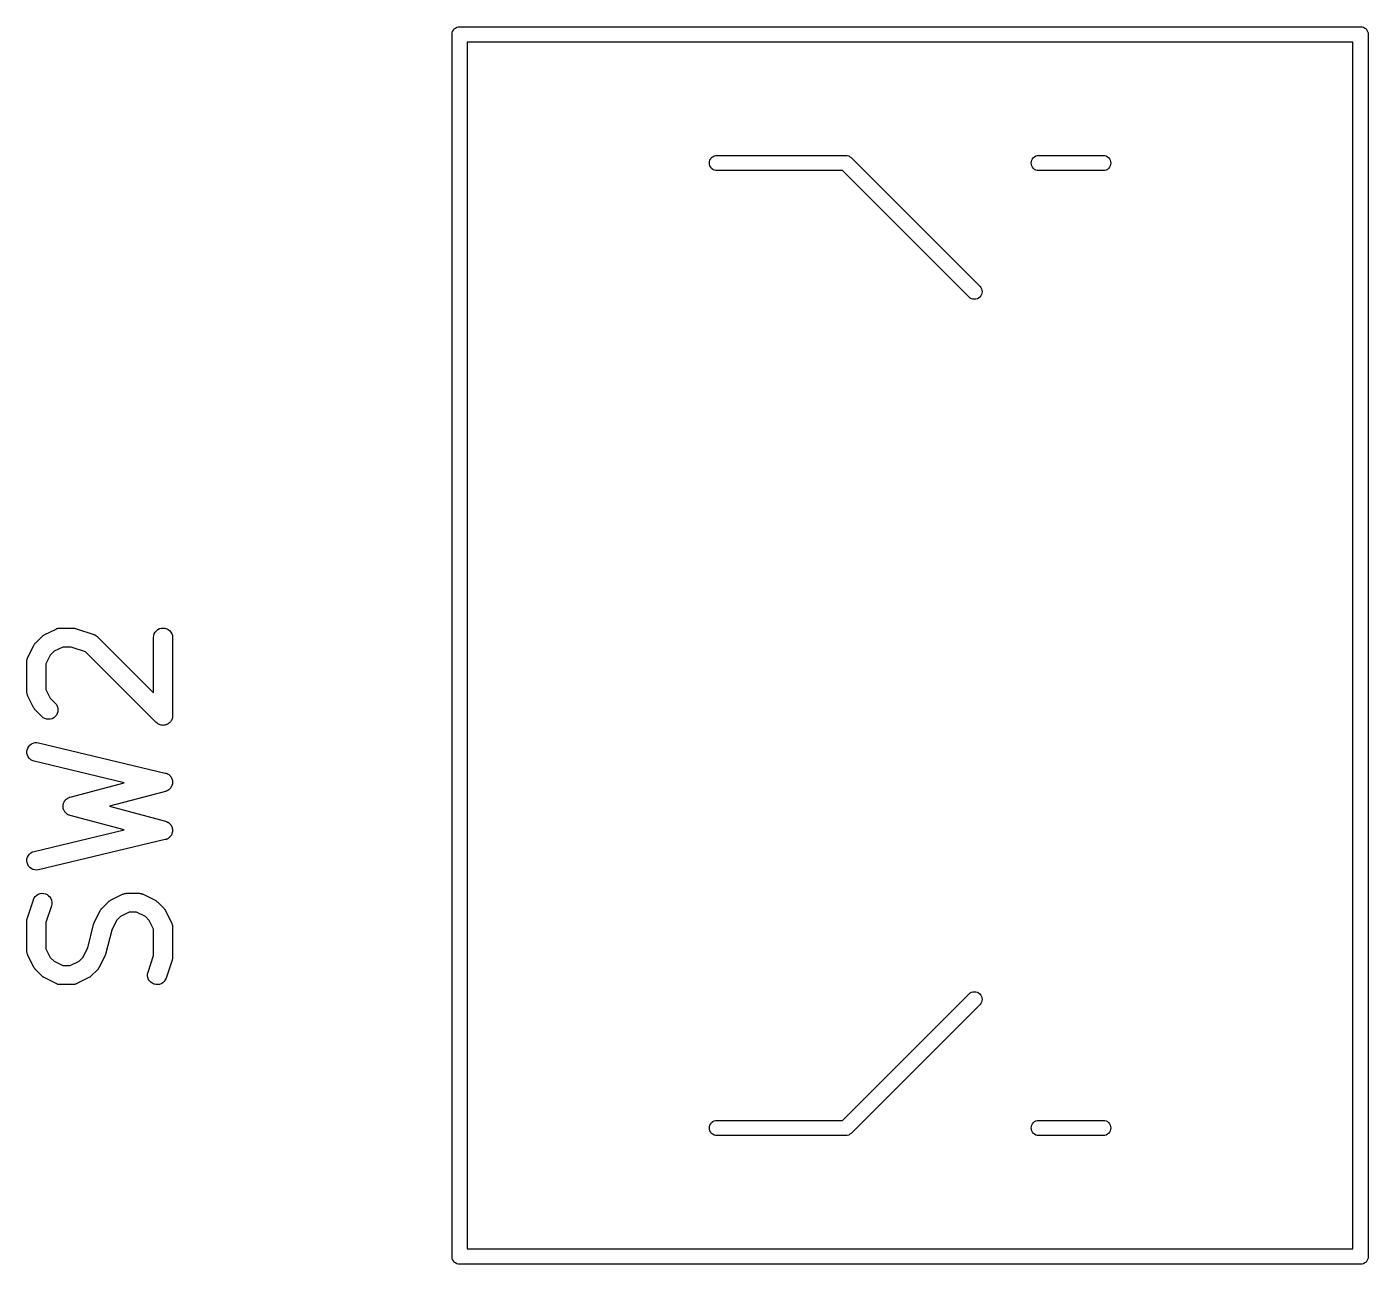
# Model space of a CAD drawing. Extents: x 27 to 173, y -137 to -67.
# Drawn here: x 138.44 to 149.03, y -136.84 to -127.07 of the extents above; entities that cross this region are included whole.
import ezdxf

# ---------------------------------------------------------------- set-up
doc = ezdxf.new("R2010")
doc.units = 0
doc.layers.add('BLACK', color=7, linetype='CONTINUOUS')

msp = doc.modelspace()

# ---------------------------------------------------------------- linework, layer by layer
at = {"layer": 'BLACK', "linetype": 'CONTINUOUS'}
for p, q in [((141.847, -127.068), (141.856, -127.067)), ((141.856, -127.067), (141.859, -127.067)), ((141.859, -127.067), (141.862, -127.067)), ((141.862, -127.067), (148.968, -127.067)), ((148.968, -127.067), (148.971, -127.067)), ((148.971, -127.067), (148.974, -127.067)), ((148.974, -127.067), (148.983, -127.068)), ((141.799, -127.127), (141.8, -127.115)), ((141.799, -127.13), (141.799, -127.127)), ((141.799, -136.776), (141.799, -127.13)), ((141.8, -127.115), (141.803, -127.104)), ((141.803, -127.104), (141.809, -127.094)), ((141.809, -127.094), (141.816, -127.084)), ((141.816, -127.084), (141.826, -127.077)), ((141.826, -127.077), (141.836, -127.071)), ((141.836, -127.071), (141.847, -127.068)), ((148.983, -127.068), (148.994, -127.071)), ((148.994, -127.071), (149.004, -127.077)), ((149.004, -127.077), (149.014, -127.084)), ((149.014, -127.084), (149.021, -127.094)), ((149.021, -127.094), (149.027, -127.104)), ((149.027, -127.104), (149.03, -127.115)), ((149.03, -127.115), (149.031, -127.127)), ((149.031, -127.127), (149.031, -127.13)), ((149.031, -127.13), (149.031, -136.776)), ((141.919, -127.187), (141.919, -136.719)), ((148.911, -127.187), (141.919, -127.187)), ((148.911, -136.719), (148.911, -127.187)), ((143.832, -128.131), (143.835, -128.12)), ((143.835, -128.12), (143.841, -128.11)), ((143.841, -128.11), (143.848, -128.1)), ((143.848, -128.1), (143.858, -128.093)), ((143.858, -128.093), (143.868, -128.087)), ((143.868, -128.087), (143.879, -128.084)), ((143.879, -128.084), (143.888, -128.083)), ((143.888, -128.083), (144.904, -128.083)), ((144.904, -128.083), (144.907, -128.083)), ((144.907, -128.083), (144.91, -128.083)), ((144.91, -128.083), (144.91, -128.083)), ((144.91, -128.083), (144.919, -128.084)), ((144.919, -128.084), (144.93, -128.087)), ((144.93, -128.087), (144.94, -128.093)), ((144.94, -128.093), (144.95, -128.1)), ((144.95, -128.1), (144.952, -128.103)), ((144.952, -128.103), (145.968, -129.119)), ((146.372, -128.131), (146.375, -128.12)), ((146.375, -128.12), (146.381, -128.11)), ((146.381, -128.11), (146.388, -128.1)), ((146.388, -128.1), (146.398, -128.093)), ((146.398, -128.093), (146.408, -128.087)), ((146.408, -128.087), (146.419, -128.084)), ((146.419, -128.084), (146.428, -128.083)), ((146.428, -128.083), (146.942, -128.083)), ((146.942, -128.083), (146.951, -128.084)), ((146.951, -128.084), (146.962, -128.087)), ((146.962, -128.087), (146.972, -128.093)), ((146.972, -128.093), (146.982, -128.1)), ((146.982, -128.1), (146.989, -128.11)), ((146.989, -128.11), (146.995, -128.12)), ((146.995, -128.12), (146.998, -128.131)), ((143.831, -128.143), (143.832, -128.131)), ((143.832, -128.155), (143.831, -128.143)), ((143.835, -128.166), (143.832, -128.155)), ((143.841, -128.176), (143.835, -128.166)), ((143.848, -128.186), (143.841, -128.176)), ((143.858, -128.193), (143.848, -128.186)), ((143.868, -128.199), (143.858, -128.193)), ((143.879, -128.202), (143.868, -128.199)), ((143.888, -128.203), (143.879, -128.202)), ((144.882, -128.203), (143.888, -128.203)), ((145.883, -129.204), (144.882, -128.203)), ((146.371, -128.143), (146.372, -128.131)), ((146.372, -128.155), (146.371, -128.143)), ((146.375, -128.166), (146.372, -128.155)), ((146.381, -128.176), (146.375, -128.166)), ((146.388, -128.186), (146.381, -128.176)), ((146.398, -128.193), (146.388, -128.186)), ((146.408, -128.199), (146.398, -128.193)), ((146.419, -128.202), (146.408, -128.199)), ((146.428, -128.203), (146.419, -128.202)), ((146.942, -128.203), (146.428, -128.203)), ((146.951, -128.202), (146.942, -128.203)), ((146.962, -128.199), (146.951, -128.202)), ((146.972, -128.193), (146.962, -128.199)), ((146.982, -128.186), (146.972, -128.193)), ((146.989, -128.176), (146.982, -128.186)), ((146.995, -128.166), (146.989, -128.176)), ((146.998, -128.155), (146.995, -128.166)), ((146.998, -128.131), (146.999, -128.143)), ((146.999, -128.143), (146.998, -128.155)), ((145.968, -129.119), (145.973, -129.126)), ((145.973, -129.126), (145.979, -129.136)), ((145.979, -129.182), (145.973, -129.192)), ((145.979, -129.136), (145.982, -129.147)), ((145.982, -129.171), (145.979, -129.182)), ((145.982, -129.147), (145.983, -129.159)), ((145.983, -129.159), (145.982, -129.171)), ((145.89, -129.209), (145.883, -129.204)), ((145.9, -129.215), (145.89, -129.209)), ((145.911, -129.218), (145.9, -129.215)), ((145.923, -129.219), (145.911, -129.218)), ((145.935, -129.218), (145.923, -129.219)), ((145.946, -129.215), (145.935, -129.218)), ((145.956, -129.209), (145.946, -129.215)), ((145.966, -129.202), (145.956, -129.209)), ((145.973, -129.192), (145.966, -129.202)), ((138.579, -131.87), (138.674, -131.823)), ((138.674, -131.823), (138.675, -131.822)), ((138.675, -131.822), (138.677, -131.821)), ((138.677, -131.821), (138.679, -131.82)), ((138.679, -131.82), (138.684, -131.819)), ((138.684, -131.819), (138.689, -131.817)), ((138.689, -131.817), (138.691, -131.817)), ((138.691, -131.817), (138.693, -131.816)), ((138.693, -131.816), (138.698, -131.816)), ((138.698, -131.816), (138.703, -131.815)), ((138.703, -131.815), (138.706, -131.815)), ((138.706, -131.815), (138.708, -131.815)), ((138.708, -131.815), (138.803, -131.815)), ((138.803, -131.815), (138.804, -131.815)), ((138.804, -131.815), (138.808, -131.815)), ((138.808, -131.815), (138.813, -131.815)), ((138.813, -131.815), (138.816, -131.816)), ((138.816, -131.816), (138.819, -131.816)), ((138.819, -131.816), (138.823, -131.818)), ((138.823, -131.818), (138.827, -131.819)), ((138.827, -131.819), (138.97, -131.866)), ((139.465, -131.836), (139.476, -131.827)), ((139.476, -131.827), (139.489, -131.82)), ((139.489, -131.82), (139.503, -131.816)), ((139.503, -131.816), (139.518, -131.815)), ((139.518, -131.815), (139.532, -131.816)), ((139.532, -131.816), (139.546, -131.821)), ((139.546, -131.821), (139.559, -131.827)), ((139.559, -131.827), (139.571, -131.837)), ((138.505, -131.941), (138.506, -131.938)), ((138.506, -131.938), (138.509, -131.935)), ((138.509, -131.935), (138.512, -131.932)), ((138.512, -131.932), (138.56, -131.884)), ((138.56, -131.884), (138.564, -131.881)), ((138.56, -131.884), (138.56, -131.884)), ((138.564, -131.881), (138.567, -131.878)), ((138.567, -131.878), (138.569, -131.876)), ((138.569, -131.876), (138.572, -131.874)), ((138.572, -131.874), (138.576, -131.872)), ((138.576, -131.872), (138.579, -131.87)), ((138.97, -131.866), (138.971, -131.866)), ((138.971, -131.866), (138.973, -131.867)), ((138.973, -131.867), (138.975, -131.868)), ((138.975, -131.868), (138.979, -131.87)), ((138.979, -131.87), (138.984, -131.873)), ((138.984, -131.873), (138.986, -131.874)), ((138.986, -131.874), (138.988, -131.875)), ((138.988, -131.875), (138.992, -131.878)), ((138.992, -131.878), (138.996, -131.881)), ((138.996, -131.881), (138.997, -131.883)), ((138.997, -131.883), (138.999, -131.884)), ((138.999, -131.884), (139.442, -132.328)), ((139.442, -131.889), (139.444, -131.874)), ((139.442, -131.89), (139.442, -131.889)), ((139.442, -132.328), (139.442, -131.89)), ((139.444, -131.874), (139.448, -131.86)), ((139.448, -131.86), (139.455, -131.847)), ((139.455, -131.847), (139.465, -131.836)), ((139.571, -131.837), (139.58, -131.848)), ((139.58, -131.848), (139.587, -131.861)), ((139.587, -131.861), (139.591, -131.875)), ((139.591, -131.875), (139.592, -131.89)), ((139.592, -131.89), (139.592, -132.509)), ((138.45, -132.047), (138.498, -131.951)), ((138.498, -131.95), (138.501, -131.947)), ((138.498, -131.951), (138.498, -131.95)), ((138.501, -131.947), (138.503, -131.943)), ((138.503, -131.943), (138.505, -131.941)), ((138.627, -132.029), (138.592, -132.098)), ((138.657, -131.999), (138.627, -132.029)), ((138.726, -131.965), (138.657, -131.999)), ((138.791, -131.965), (138.726, -131.965)), ((138.905, -132.003), (138.791, -131.965)), ((139.464, -132.562), (138.905, -132.003)), ((138.442, -132.079), (138.443, -132.077)), ((138.442, -132.08), (138.442, -132.079)), ((138.442, -132.318), (138.442, -132.08)), ((138.443, -132.07), (138.444, -132.065)), ((138.443, -132.075), (138.443, -132.07)), ((138.443, -132.077), (138.443, -132.075)), ((138.444, -132.065), (138.445, -132.062)), ((138.445, -132.06), (138.447, -132.055)), ((138.445, -132.062), (138.445, -132.06)), ((138.447, -132.055), (138.448, -132.051)), ((138.448, -132.051), (138.45, -132.049)), ((138.45, -132.049), (138.45, -132.047)), ((138.592, -132.098), (138.592, -132.301)), ((138.443, -132.32), (138.442, -132.318)), ((138.443, -132.323), (138.443, -132.32)), ((138.443, -132.328), (138.443, -132.323)), ((138.444, -132.333), (138.443, -132.328)), ((138.444, -132.335), (138.444, -132.333)), ((138.445, -132.337), (138.444, -132.335)), ((138.447, -132.342), (138.445, -132.337)), ((138.448, -132.347), (138.447, -132.342)), ((138.449, -132.349), (138.448, -132.347)), ((138.45, -132.351), (138.449, -132.349)), ((138.45, -132.352), (138.45, -132.351)), ((138.498, -132.447), (138.45, -132.352)), ((138.592, -132.301), (138.627, -132.369)), ((138.5, -132.451), (138.498, -132.447)), ((138.502, -132.454), (138.5, -132.451)), ((138.504, -132.457), (138.502, -132.454)), ((138.506, -132.459), (138.504, -132.457)), ((138.509, -132.462), (138.506, -132.459)), ((138.511, -132.466), (138.509, -132.462)), ((138.512, -132.467), (138.511, -132.466)), ((138.56, -132.514), (138.512, -132.467)), ((138.627, -132.369), (138.666, -132.408)), ((138.666, -132.408), (138.666, -132.409)), ((138.666, -132.409), (138.676, -132.42)), ((138.676, -132.42), (138.682, -132.433)), ((138.682, -132.433), (138.686, -132.447)), ((138.686, -132.447), (138.688, -132.462)), ((138.688, -132.462), (138.686, -132.476)), ((138.571, -132.523), (138.56, -132.514)), ((138.584, -132.53), (138.571, -132.523)), ((138.598, -132.535), (138.584, -132.53)), ((138.612, -132.536), (138.598, -132.535)), ((138.627, -132.535), (138.612, -132.536)), ((138.641, -132.531), (138.627, -132.535)), ((138.654, -132.524), (138.641, -132.531)), ((138.665, -132.514), (138.654, -132.524)), ((138.675, -132.503), (138.665, -132.514)), ((138.682, -132.49), (138.675, -132.503)), ((138.686, -132.476), (138.682, -132.49)), ((139.47, -132.566), (139.464, -132.562)), ((139.475, -132.571), (139.47, -132.566)), ((139.476, -132.571), (139.475, -132.571)), ((139.482, -132.574), (139.476, -132.571)), ((139.476, -132.571), (139.476, -132.571)), ((139.488, -132.578), (139.482, -132.574)), ((139.558, -132.571), (139.552, -132.575)), ((139.559, -132.571), (139.558, -132.571)), ((139.564, -132.567), (139.559, -132.571)), ((139.559, -132.571), (139.559, -132.571)), ((139.57, -132.562), (139.564, -132.567)), ((139.575, -132.557), (139.57, -132.562)), ((139.57, -132.562), (139.57, -132.562)), ((139.57, -132.562), (139.57, -132.562)), ((139.579, -132.551), (139.575, -132.557)), ((139.583, -132.545), (139.579, -132.551)), ((139.579, -132.551), (139.579, -132.551)), ((139.579, -132.551), (139.579, -132.551)), ((139.586, -132.538), (139.583, -132.545)), ((139.589, -132.531), (139.586, -132.538)), ((139.586, -132.538), (139.586, -132.538)), ((139.586, -132.538), (139.586, -132.538)), ((139.591, -132.524), (139.589, -132.531)), ((139.592, -132.517), (139.591, -132.524)), ((139.591, -132.524), (139.591, -132.524)), ((139.591, -132.524), (139.591, -132.524)), ((139.592, -132.509), (139.592, -132.509)), ((139.592, -132.509), (139.592, -132.509)), ((139.592, -132.509), (139.592, -132.51)), ((139.592, -132.51), (139.592, -132.51)), ((139.592, -132.51), (139.592, -132.517)), ((139.489, -132.578), (139.488, -132.578)), ((139.488, -132.578), (139.488, -132.578)), ((139.495, -132.58), (139.489, -132.578)), ((139.502, -132.582), (139.495, -132.58)), ((139.503, -132.582), (139.502, -132.582)), ((139.502, -132.582), (139.502, -132.582)), ((139.51, -132.583), (139.503, -132.582)), ((139.517, -132.584), (139.51, -132.583)), ((139.524, -132.583), (139.517, -132.584)), ((139.517, -132.584), (139.517, -132.584)), ((139.517, -132.584), (139.517, -132.584)), ((139.531, -132.582), (139.524, -132.583)), ((139.532, -132.582), (139.531, -132.582)), ((139.539, -132.58), (139.532, -132.582)), ((139.532, -132.582), (139.532, -132.582)), ((139.545, -132.578), (139.539, -132.58)), ((139.546, -132.578), (139.545, -132.578)), ((139.552, -132.575), (139.546, -132.578)), ((139.546, -132.578), (139.546, -132.578)), ((138.442, -132.791), (138.445, -132.777)), ((138.445, -132.777), (138.449, -132.763)), ((138.449, -132.763), (138.457, -132.75)), ((138.457, -132.75), (138.467, -132.739)), ((138.467, -132.739), (138.478, -132.73)), ((138.478, -132.73), (138.491, -132.724)), ((138.491, -132.724), (138.506, -132.72)), ((138.506, -132.72), (138.52, -132.719)), ((138.52, -132.719), (138.535, -132.721)), ((138.535, -132.721), (139.535, -132.96)), ((138.443, -132.806), (138.442, -132.791)), ((138.447, -132.82), (138.443, -132.806)), ((138.453, -132.833), (138.447, -132.82)), ((138.462, -132.845), (138.453, -132.833)), ((138.473, -132.855), (138.462, -132.845)), ((138.485, -132.862), (138.473, -132.855)), ((138.499, -132.867), (138.485, -132.862)), ((138.5, -132.867), (138.499, -132.867)), ((139.211, -133.037), (138.5, -132.867)), ((139.535, -132.96), (139.536, -132.96)), ((139.536, -132.96), (139.539, -132.961)), ((139.539, -132.961), (139.542, -132.962)), ((139.542, -132.962), (139.546, -132.963)), ((139.546, -132.963), (139.55, -132.965)), ((139.55, -132.965), (139.553, -132.967)), ((139.553, -132.967), (139.556, -132.968)), ((139.556, -132.968), (139.559, -132.97)), ((139.559, -132.97), (139.562, -132.972)), ((139.562, -132.972), (139.565, -132.975)), ((139.565, -132.975), (139.567, -132.977)), ((139.567, -132.977), (139.57, -132.98)), ((139.57, -132.98), (139.573, -132.982)), ((139.573, -132.982), (139.575, -132.985)), ((139.575, -132.985), (139.577, -132.987)), ((139.577, -132.987), (139.579, -132.991)), ((139.579, -132.991), (139.582, -132.994)), ((139.582, -132.994), (139.583, -132.997)), ((139.583, -132.997), (139.585, -133)), ((138.784, -133.151), (139.211, -133.037)), ((139.543, -133.103), (139.54, -133.104)), ((139.547, -133.101), (139.543, -133.103)), ((139.55, -133.1), (139.547, -133.101)), ((139.553, -133.098), (139.55, -133.1)), ((139.556, -133.097), (139.553, -133.098)), ((139.56, -133.094), (139.556, -133.097)), ((139.563, -133.092), (139.56, -133.094)), ((139.565, -133.09), (139.563, -133.092)), ((139.568, -133.088), (139.565, -133.09)), ((139.571, -133.085), (139.568, -133.088)), ((139.574, -133.082), (139.571, -133.085)), ((139.576, -133.079), (139.574, -133.082)), ((139.578, -133.077), (139.576, -133.079)), ((139.58, -133.073), (139.578, -133.077)), ((139.582, -133.07), (139.58, -133.073)), ((139.584, -133.067), (139.582, -133.07)), ((139.585, -133.064), (139.584, -133.067)), ((139.585, -133), (139.586, -133.004)), ((139.587, -133.061), (139.585, -133.064)), ((139.586, -133.004), (139.588, -133.007)), ((139.588, -133.057), (139.587, -133.061)), ((139.588, -133.007), (139.589, -133.01)), ((139.589, -133.054), (139.588, -133.057)), ((139.589, -133.01), (139.59, -133.014)), ((139.59, -133.05), (139.589, -133.054)), ((139.59, -133.014), (139.591, -133.018)), ((139.591, -133.047), (139.59, -133.05)), ((139.591, -133.018), (139.592, -133.021)), ((139.592, -133.043), (139.591, -133.047)), ((139.592, -133.021), (139.592, -133.025)), ((139.592, -133.025), (139.592, -133.028)), ((139.592, -133.028), (139.592, -133.032)), ((139.592, -133.032), (139.592, -133.036)), ((139.592, -133.036), (139.592, -133.039)), ((139.592, -133.039), (139.592, -133.043)), ((138.729, -133.213), (138.73, -133.208)), ((138.73, -133.208), (138.731, -133.203)), ((138.731, -133.203), (138.732, -133.201)), ((138.732, -133.198), (138.734, -133.194)), ((138.732, -133.201), (138.732, -133.198)), ((138.734, -133.194), (138.736, -133.189)), ((138.736, -133.189), (138.737, -133.187)), ((138.737, -133.187), (138.738, -133.185)), ((138.738, -133.185), (138.741, -133.181)), ((138.741, -133.181), (138.744, -133.177)), ((138.744, -133.177), (138.745, -133.175)), ((138.745, -133.175), (138.747, -133.173)), ((138.747, -133.173), (138.75, -133.17)), ((138.75, -133.17), (138.754, -133.166)), ((138.754, -133.166), (138.756, -133.165)), ((138.756, -133.165), (138.758, -133.163)), ((138.758, -133.163), (138.762, -133.161)), ((138.762, -133.161), (138.766, -133.158)), ((138.766, -133.158), (138.768, -133.157)), ((138.768, -133.157), (138.77, -133.156)), ((138.77, -133.156), (138.775, -133.154)), ((138.775, -133.154), (138.779, -133.152)), ((138.779, -133.152), (138.781, -133.151)), ((138.781, -133.151), (138.784, -133.151)), ((139.537, -133.105), (139.094, -133.223)), ((139.54, -133.104), (139.537, -133.105)), ((138.728, -133.218), (138.729, -133.215)), ((138.728, -133.222), (138.728, -133.218)), ((138.728, -133.227), (138.728, -133.222)), ((138.729, -133.23), (138.728, -133.227)), ((138.729, -133.215), (138.729, -133.213)), ((138.729, -133.232), (138.729, -133.23)), ((138.73, -133.237), (138.729, -133.232)), ((138.73, -133.242), (138.73, -133.237)), ((138.731, -133.244), (138.73, -133.242)), ((138.732, -133.247), (138.731, -133.244)), ((138.734, -133.251), (138.732, -133.247)), ((138.736, -133.256), (138.734, -133.251)), ((138.737, -133.258), (138.736, -133.256)), ((138.738, -133.26), (138.737, -133.258)), ((138.741, -133.264), (138.738, -133.26)), ((138.743, -133.268), (138.741, -133.264)), ((138.745, -133.27), (138.743, -133.268)), ((138.746, -133.272), (138.745, -133.27)), ((138.75, -133.275), (138.746, -133.272)), ((138.753, -133.279), (138.75, -133.275)), ((138.755, -133.28), (138.753, -133.279)), ((138.757, -133.282), (138.755, -133.28)), ((138.761, -133.285), (138.757, -133.282)), ((138.765, -133.288), (138.761, -133.285)), ((138.767, -133.289), (138.765, -133.288)), ((138.769, -133.29), (138.767, -133.289)), ((138.774, -133.292), (138.769, -133.29)), ((138.778, -133.294), (138.774, -133.292)), ((138.78, -133.294), (138.778, -133.294)), ((138.783, -133.295), (138.78, -133.294)), ((138.784, -133.295), (138.783, -133.295)), ((139.211, -133.409), (138.784, -133.295)), ((139.094, -133.223), (139.537, -133.341)), ((138.5, -133.579), (139.211, -133.409)), ((139.537, -133.341), (139.538, -133.341)), ((139.538, -133.341), (139.541, -133.343)), ((139.541, -133.343), (139.544, -133.343)), ((139.544, -133.343), (139.548, -133.345)), ((139.548, -133.345), (139.551, -133.347)), ((139.551, -133.347), (139.554, -133.348)), ((139.554, -133.348), (139.557, -133.35)), ((139.557, -133.35), (139.56, -133.352)), ((139.56, -133.352), (139.564, -133.354)), ((139.564, -133.354), (139.566, -133.357)), ((139.566, -133.357), (139.569, -133.359)), ((139.569, -133.359), (139.571, -133.362)), ((139.571, -133.362), (139.574, -133.365)), ((139.574, -133.365), (139.576, -133.367)), ((139.576, -133.367), (139.579, -133.37)), ((139.579, -133.37), (139.58, -133.373)), ((139.58, -133.373), (139.583, -133.377)), ((139.583, -133.377), (139.584, -133.38)), ((139.584, -133.38), (139.586, -133.383)), ((139.586, -133.383), (139.587, -133.386)), ((139.587, -133.386), (139.589, -133.39)), ((139.589, -133.39), (139.589, -133.393)), ((139.589, -133.393), (139.59, -133.397)), ((139.59, -133.397), (139.591, -133.4)), ((139.591, -133.4), (139.592, -133.404)), ((139.592, -133.404), (139.592, -133.408)), ((139.592, -133.408), (139.592, -133.411)), ((139.592, -133.411), (139.592, -133.415)), ((139.592, -133.415), (139.592, -133.419)), ((139.592, -133.419), (139.592, -133.422)), ((139.535, -133.486), (138.535, -133.725)), ((139.538, -133.485), (139.535, -133.486)), ((139.541, -133.485), (139.538, -133.485)), ((139.545, -133.483), (139.541, -133.485)), ((139.549, -133.482), (139.545, -133.483)), ((139.552, -133.48), (139.549, -133.482)), ((139.555, -133.479), (139.552, -133.48)), ((139.558, -133.476), (139.555, -133.479)), ((139.561, -133.474), (139.558, -133.476)), ((139.564, -133.472), (139.561, -133.474)), ((139.567, -133.47), (139.564, -133.472)), ((139.569, -133.467), (139.567, -133.47)), ((139.572, -133.465), (139.569, -133.467)), ((139.574, -133.462), (139.572, -133.465)), ((139.577, -133.459), (139.574, -133.462)), ((139.579, -133.456), (139.577, -133.459)), ((139.581, -133.453), (139.579, -133.456)), ((139.583, -133.45), (139.581, -133.453)), ((139.584, -133.447), (139.583, -133.45)), ((139.586, -133.443), (139.584, -133.447)), ((139.588, -133.44), (139.586, -133.443)), ((139.59, -133.433), (139.588, -133.437)), ((139.588, -133.437), (139.588, -133.44)), ((139.591, -133.426), (139.59, -133.429)), ((139.59, -133.429), (139.59, -133.433)), ((139.592, -133.422), (139.591, -133.426)), ((138.443, -133.639), (138.447, -133.625)), ((138.447, -133.625), (138.454, -133.612)), ((138.454, -133.612), (138.463, -133.6)), ((138.463, -133.6), (138.474, -133.591)), ((138.474, -133.591), (138.486, -133.583)), ((138.486, -133.583), (138.5, -133.579)), ((138.442, -133.654), (138.443, -133.639)), ((138.444, -133.668), (138.442, -133.654)), ((138.449, -133.682), (138.444, -133.668)), ((138.456, -133.695), (138.449, -133.682)), ((138.466, -133.706), (138.456, -133.695)), ((138.477, -133.715), (138.466, -133.706)), ((138.49, -133.722), (138.477, -133.715)), ((138.505, -133.725), (138.49, -133.722)), ((138.519, -133.727), (138.505, -133.725)), ((138.534, -133.725), (138.519, -133.727)), ((138.535, -133.725), (138.534, -133.725)), ((138.494, -133.96), (138.5, -133.947)), ((138.5, -133.947), (138.509, -133.935)), ((138.509, -133.935), (138.52, -133.925)), ((138.52, -133.925), (138.532, -133.917)), ((138.532, -133.917), (138.546, -133.912)), ((138.546, -133.912), (138.56, -133.91)), ((138.56, -133.91), (138.575, -133.911)), ((138.575, -133.911), (138.589, -133.914)), ((138.589, -133.914), (138.603, -133.92)), ((138.603, -133.92), (138.614, -133.929)), ((138.614, -133.929), (138.624, -133.939)), ((138.624, -133.939), (138.632, -133.952)), ((139.103, -133.965), (139.198, -133.918)), ((139.198, -133.918), (139.199, -133.917)), ((139.199, -133.917), (139.201, -133.917)), ((139.201, -133.917), (139.203, -133.916)), ((139.203, -133.916), (139.208, -133.914)), ((139.208, -133.914), (139.213, -133.912)), ((139.213, -133.912), (139.215, -133.912)), ((139.215, -133.912), (139.217, -133.911)), ((139.217, -133.911), (139.222, -133.911)), ((139.222, -133.911), (139.227, -133.91)), ((139.227, -133.91), (139.229, -133.91)), ((139.229, -133.91), (139.232, -133.91)), ((139.232, -133.91), (139.327, -133.91)), ((139.327, -133.91), (139.328, -133.91)), ((139.328, -133.91), (139.33, -133.91)), ((139.33, -133.91), (139.332, -133.91)), ((139.332, -133.91), (139.337, -133.911)), ((139.337, -133.911), (139.342, -133.912)), ((139.342, -133.912), (139.345, -133.912)), ((139.345, -133.912), (139.347, -133.913)), ((139.347, -133.913), (139.352, -133.914)), ((139.352, -133.914), (139.356, -133.916)), ((139.356, -133.916), (139.358, -133.917)), ((139.358, -133.917), (139.36, -133.918)), ((139.36, -133.918), (139.456, -133.965)), ((138.446, -134.104), (138.494, -133.961)), ((138.494, -133.961), (138.494, -133.96)), ((138.636, -134.009), (138.592, -134.14)), ((138.632, -133.952), (138.637, -133.965)), ((138.639, -133.994), (138.636, -134.009)), ((138.637, -133.965), (138.64, -133.98)), ((138.64, -133.98), (138.639, -133.994)), ((138.974, -134.142), (139.022, -134.047)), ((139.022, -134.046), (139.024, -134.042)), ((139.022, -134.047), (139.022, -134.046)), ((139.024, -134.042), (139.026, -134.038)), ((139.026, -134.038), (139.028, -134.036)), ((139.028, -134.036), (139.03, -134.033)), ((139.03, -134.033), (139.033, -134.03)), ((139.033, -134.03), (139.036, -134.027)), ((139.036, -134.027), (139.083, -133.979)), ((139.083, -133.979), (139.084, -133.979)), ((139.084, -133.979), (139.087, -133.976)), ((139.087, -133.976), (139.09, -133.973)), ((139.09, -133.973), (139.093, -133.972)), ((139.093, -133.972), (139.096, -133.97)), ((139.096, -133.97), (139.099, -133.968)), ((139.099, -133.968), (139.103, -133.965)), ((139.456, -133.965), (139.457, -133.966)), ((139.457, -133.966), (139.46, -133.968)), ((139.46, -133.968), (139.464, -133.97)), ((139.464, -133.97), (139.466, -133.972)), ((139.466, -133.972), (139.469, -133.974)), ((139.469, -133.974), (139.472, -133.977)), ((139.472, -133.977), (139.475, -133.979)), ((139.475, -133.979), (139.523, -134.027)), ((139.523, -134.027), (139.524, -134.028)), ((139.524, -134.028), (139.526, -134.031)), ((139.526, -134.031), (139.529, -134.034)), ((139.529, -134.034), (139.531, -134.037)), ((139.531, -134.037), (139.533, -134.039)), ((139.533, -134.039), (139.535, -134.043)), ((139.535, -134.043), (139.537, -134.047)), ((139.537, -134.047), (139.584, -134.142)), ((138.442, -134.127), (138.443, -134.123)), ((138.442, -134.128), (138.442, -134.127)), ((138.442, -134.366), (138.442, -134.128)), ((138.443, -134.118), (138.444, -134.115)), ((138.443, -134.123), (138.443, -134.118)), ((138.444, -134.112), (138.445, -134.108)), ((138.444, -134.115), (138.444, -134.112)), ((138.445, -134.108), (138.446, -134.104)), ((138.592, -134.14), (138.592, -134.348)), ((138.923, -134.34), (138.968, -134.157)), ((138.968, -134.157), (138.969, -134.156)), ((138.969, -134.156), (138.971, -134.149)), ((138.969, -134.156), (138.969, -134.156)), ((138.969, -134.156), (138.969, -134.156)), ((138.971, -134.149), (138.974, -134.142)), ((138.974, -134.142), (138.974, -134.142)), ((138.974, -134.142), (138.974, -134.142)), ((139.15, -134.125), (139.112, -134.202)), ((139.181, -134.094), (139.15, -134.125)), ((139.249, -134.06), (139.181, -134.094)), ((139.309, -134.06), (139.249, -134.06)), ((139.378, -134.094), (139.309, -134.06)), ((139.408, -134.125), (139.378, -134.094)), ((139.442, -134.193), (139.408, -134.125)), ((139.584, -134.142), (139.585, -134.143)), ((139.585, -134.143), (139.586, -134.145)), ((139.586, -134.145), (139.587, -134.147)), ((139.587, -134.147), (139.588, -134.152)), ((139.588, -134.152), (139.59, -134.157)), ((139.59, -134.157), (139.59, -134.159)), ((139.59, -134.159), (139.591, -134.161)), ((139.591, -134.161), (139.591, -134.166)), ((139.112, -134.202), (139.066, -134.384)), ((139.442, -134.401), (139.442, -134.193)), ((139.591, -134.166), (139.592, -134.171)), ((139.592, -134.171), (139.592, -134.173)), ((139.592, -134.173), (139.592, -134.175)), ((139.592, -134.175), (139.592, -134.413)), ((138.443, -134.368), (138.442, -134.366)), ((138.443, -134.37), (138.443, -134.368)), ((138.443, -134.375), (138.443, -134.37)), ((138.592, -134.348), (138.627, -134.417)), ((138.884, -134.417), (138.923, -134.34)), ((138.444, -134.38), (138.443, -134.375)), ((138.444, -134.383), (138.444, -134.38)), ((138.445, -134.385), (138.444, -134.383)), ((138.447, -134.39), (138.445, -134.385)), ((138.448, -134.394), (138.447, -134.39)), ((138.449, -134.396), (138.448, -134.394)), ((138.45, -134.398), (138.449, -134.396)), ((138.45, -134.399), (138.45, -134.398)), ((138.498, -134.495), (138.45, -134.399)), ((138.627, -134.417), (138.657, -134.447)), ((138.657, -134.447), (138.726, -134.481)), ((138.785, -134.481), (138.854, -134.447)), ((138.854, -134.447), (138.884, -134.417)), ((139.061, -134.399), (139.013, -134.495)), ((139.063, -134.392), (139.061, -134.399)), ((139.061, -134.399), (139.061, -134.399)), ((139.061, -134.399), (139.061, -134.399)), ((139.066, -134.386), (139.063, -134.392)), ((139.066, -134.384), (139.066, -134.385)), ((139.066, -134.385), (139.066, -134.385)), ((139.066, -134.385), (139.066, -134.386)), ((139.399, -134.533), (139.442, -134.401)), ((139.589, -134.437), (139.541, -134.58)), ((139.591, -134.429), (139.589, -134.433)), ((139.589, -134.433), (139.589, -134.437)), ((139.592, -134.423), (139.591, -134.426)), ((139.591, -134.426), (139.591, -134.429)), ((139.592, -134.413), (139.592, -134.415)), ((139.592, -134.415), (139.592, -134.419)), ((139.592, -134.419), (139.592, -134.423)), ((138.5, -134.498), (138.498, -134.495)), ((138.502, -134.502), (138.5, -134.498)), ((138.504, -134.504), (138.502, -134.502)), ((138.506, -134.507), (138.504, -134.504)), ((138.509, -134.51), (138.506, -134.507)), ((138.511, -134.513), (138.509, -134.51)), ((138.512, -134.514), (138.511, -134.513)), ((138.56, -134.562), (138.512, -134.514)), ((138.563, -134.564), (138.56, -134.562)), ((138.566, -134.567), (138.563, -134.564)), ((138.568, -134.569), (138.566, -134.567)), ((138.571, -134.571), (138.568, -134.569)), ((138.575, -134.573), (138.571, -134.571)), ((138.578, -134.575), (138.575, -134.573)), ((138.579, -134.576), (138.578, -134.575)), ((138.674, -134.623), (138.579, -134.576)), ((138.726, -134.481), (138.785, -134.481)), ((138.932, -134.576), (138.837, -134.623)), ((138.935, -134.574), (138.932, -134.576)), ((138.939, -134.572), (138.935, -134.574)), ((138.942, -134.57), (138.939, -134.572)), ((138.944, -134.568), (138.942, -134.57)), ((138.947, -134.565), (138.944, -134.568)), ((138.951, -134.562), (138.947, -134.565)), ((138.999, -134.514), (138.951, -134.562)), ((138.951, -134.562), (138.951, -134.562)), ((139.002, -134.511), (138.999, -134.514)), ((139.005, -134.508), (139.002, -134.511)), ((139.006, -134.505), (139.005, -134.508)), ((139.008, -134.503), (139.006, -134.505)), ((139.01, -134.499), (139.008, -134.503)), ((139.013, -134.496), (139.01, -134.499)), ((139.013, -134.495), (139.013, -134.496)), ((139.395, -134.547), (139.399, -134.533)), ((139.395, -134.562), (139.395, -134.547)), ((139.397, -134.576), (139.395, -134.562)), ((139.403, -134.59), (139.397, -134.576)), ((139.541, -134.581), (139.534, -134.594)), ((139.541, -134.58), (139.541, -134.581)), ((138.676, -134.624), (138.674, -134.623)), ((138.678, -134.625), (138.676, -134.624)), ((138.683, -134.627), (138.678, -134.625)), ((138.688, -134.629), (138.683, -134.627)), ((138.69, -134.629), (138.688, -134.629)), ((138.692, -134.63), (138.69, -134.629)), ((138.697, -134.63), (138.692, -134.63)), ((138.702, -134.631), (138.697, -134.63)), ((138.705, -134.631), (138.702, -134.631)), ((138.707, -134.631), (138.705, -134.631)), ((138.708, -134.631), (138.707, -134.631)), ((138.803, -134.631), (138.708, -134.631)), ((138.805, -134.631), (138.803, -134.631)), ((138.807, -134.631), (138.805, -134.631)), ((138.813, -134.63), (138.807, -134.631)), ((138.818, -134.63), (138.813, -134.63)), ((138.82, -134.629), (138.818, -134.63)), ((138.822, -134.629), (138.82, -134.629)), ((138.827, -134.627), (138.822, -134.629)), ((138.832, -134.626), (138.827, -134.627)), ((138.834, -134.625), (138.832, -134.626)), ((138.836, -134.624), (138.834, -134.625)), ((138.837, -134.623), (138.836, -134.624)), ((139.41, -134.602), (139.403, -134.59)), ((139.42, -134.613), (139.41, -134.602)), ((139.432, -134.621), (139.42, -134.613)), ((139.446, -134.627), (139.432, -134.621)), ((139.46, -134.631), (139.446, -134.627)), ((139.474, -134.631), (139.46, -134.631)), ((139.489, -134.629), (139.474, -134.631)), ((139.503, -134.624), (139.489, -134.629)), ((139.515, -134.616), (139.503, -134.624)), ((139.526, -134.606), (139.515, -134.616)), ((139.534, -134.594), (139.526, -134.606)), ((145.89, -134.697), (145.9, -134.691)), ((145.9, -134.691), (145.911, -134.688)), ((145.911, -134.688), (145.923, -134.687)), ((145.923, -134.687), (145.935, -134.688)), ((145.935, -134.688), (145.946, -134.691)), ((145.946, -134.691), (145.956, -134.697)), ((144.882, -135.703), (145.883, -134.702)), ((145.968, -134.787), (144.952, -135.803)), ((145.883, -134.702), (145.89, -134.697)), ((145.956, -134.697), (145.966, -134.704)), ((145.966, -134.704), (145.973, -134.714)), ((145.973, -134.78), (145.968, -134.787)), ((145.973, -134.714), (145.979, -134.724)), ((145.979, -134.77), (145.973, -134.78)), ((145.979, -134.724), (145.982, -134.735)), ((145.982, -134.759), (145.979, -134.77)), ((145.982, -134.735), (145.983, -134.747)), ((145.983, -134.747), (145.982, -134.759)), ((143.832, -135.751), (143.835, -135.74)), ((143.835, -135.74), (143.841, -135.73)), ((143.841, -135.73), (143.848, -135.72)), ((143.848, -135.72), (143.858, -135.713)), ((143.858, -135.713), (143.868, -135.707)), ((143.868, -135.707), (143.879, -135.704)), ((143.879, -135.704), (143.888, -135.703)), ((143.888, -135.703), (144.882, -135.703)), ((146.372, -135.751), (146.375, -135.74)), ((146.375, -135.74), (146.381, -135.73)), ((146.381, -135.73), (146.388, -135.72)), ((146.388, -135.72), (146.398, -135.713)), ((146.398, -135.713), (146.408, -135.707)), ((146.408, -135.707), (146.419, -135.704)), ((146.419, -135.704), (146.428, -135.703)), ((146.428, -135.703), (146.942, -135.703)), ((146.942, -135.703), (146.951, -135.704)), ((146.951, -135.704), (146.962, -135.707)), ((146.962, -135.707), (146.972, -135.713)), ((146.972, -135.713), (146.982, -135.72)), ((146.982, -135.72), (146.989, -135.73)), ((146.989, -135.73), (146.995, -135.74)), ((146.995, -135.74), (146.998, -135.751)), ((143.831, -135.763), (143.832, -135.751)), ((143.832, -135.775), (143.831, -135.763)), ((143.835, -135.786), (143.832, -135.775)), ((143.841, -135.796), (143.835, -135.786)), ((143.848, -135.806), (143.841, -135.796)), ((143.858, -135.813), (143.848, -135.806)), ((143.868, -135.819), (143.858, -135.813)), ((143.879, -135.822), (143.868, -135.819)), ((143.888, -135.823), (143.879, -135.822)), ((144.904, -135.823), (143.888, -135.823)), ((144.907, -135.823), (144.904, -135.823)), ((144.91, -135.823), (144.907, -135.823)), ((144.919, -135.822), (144.91, -135.823)), ((144.91, -135.823), (144.91, -135.823)), ((144.93, -135.819), (144.919, -135.822)), ((144.94, -135.813), (144.93, -135.819)), ((144.95, -135.806), (144.94, -135.813)), ((144.952, -135.803), (144.95, -135.806)), ((146.371, -135.763), (146.372, -135.751)), ((146.372, -135.775), (146.371, -135.763)), ((146.375, -135.786), (146.372, -135.775)), ((146.381, -135.796), (146.375, -135.786)), ((146.388, -135.806), (146.381, -135.796)), ((146.398, -135.813), (146.388, -135.806)), ((146.408, -135.819), (146.398, -135.813)), ((146.419, -135.822), (146.408, -135.819)), ((146.428, -135.823), (146.419, -135.822)), ((146.942, -135.823), (146.428, -135.823)), ((146.951, -135.822), (146.942, -135.823)), ((146.962, -135.819), (146.951, -135.822)), ((146.972, -135.813), (146.962, -135.819)), ((146.982, -135.806), (146.972, -135.813)), ((146.989, -135.796), (146.982, -135.806)), ((146.995, -135.786), (146.989, -135.796)), ((146.998, -135.775), (146.995, -135.786)), ((146.998, -135.751), (146.999, -135.763)), ((146.999, -135.763), (146.998, -135.775)), ((141.799, -136.779), (141.799, -136.776)), ((141.8, -136.791), (141.799, -136.779)), ((141.803, -136.802), (141.8, -136.791)), ((141.809, -136.812), (141.803, -136.802)), ((141.919, -136.719), (148.911, -136.719)), ((149.027, -136.802), (149.021, -136.812)), ((149.03, -136.791), (149.027, -136.802)), ((149.031, -136.779), (149.03, -136.791)), ((149.031, -136.776), (149.031, -136.779)), ((141.816, -136.822), (141.809, -136.812)), ((141.826, -136.829), (141.816, -136.822)), ((141.836, -136.835), (141.826, -136.829)), ((141.847, -136.838), (141.836, -136.835)), ((141.856, -136.839), (141.847, -136.838)), ((141.859, -136.839), (141.856, -136.839)), ((141.856, -136.839), (141.856, -136.839)), ((141.862, -136.839), (141.859, -136.839)), ((148.968, -136.839), (141.862, -136.839)), ((148.971, -136.839), (148.968, -136.839)), ((148.974, -136.839), (148.971, -136.839)), ((148.983, -136.838), (148.974, -136.839)), ((148.974, -136.839), (148.974, -136.839)), ((148.994, -136.835), (148.983, -136.838)), ((149.004, -136.829), (148.994, -136.835)), ((149.014, -136.822), (149.004, -136.829)), ((149.021, -136.812), (149.014, -136.822))]:
    msp.add_line(p, q, dxfattribs=at)

doc.saveas('drawing.dxf')
